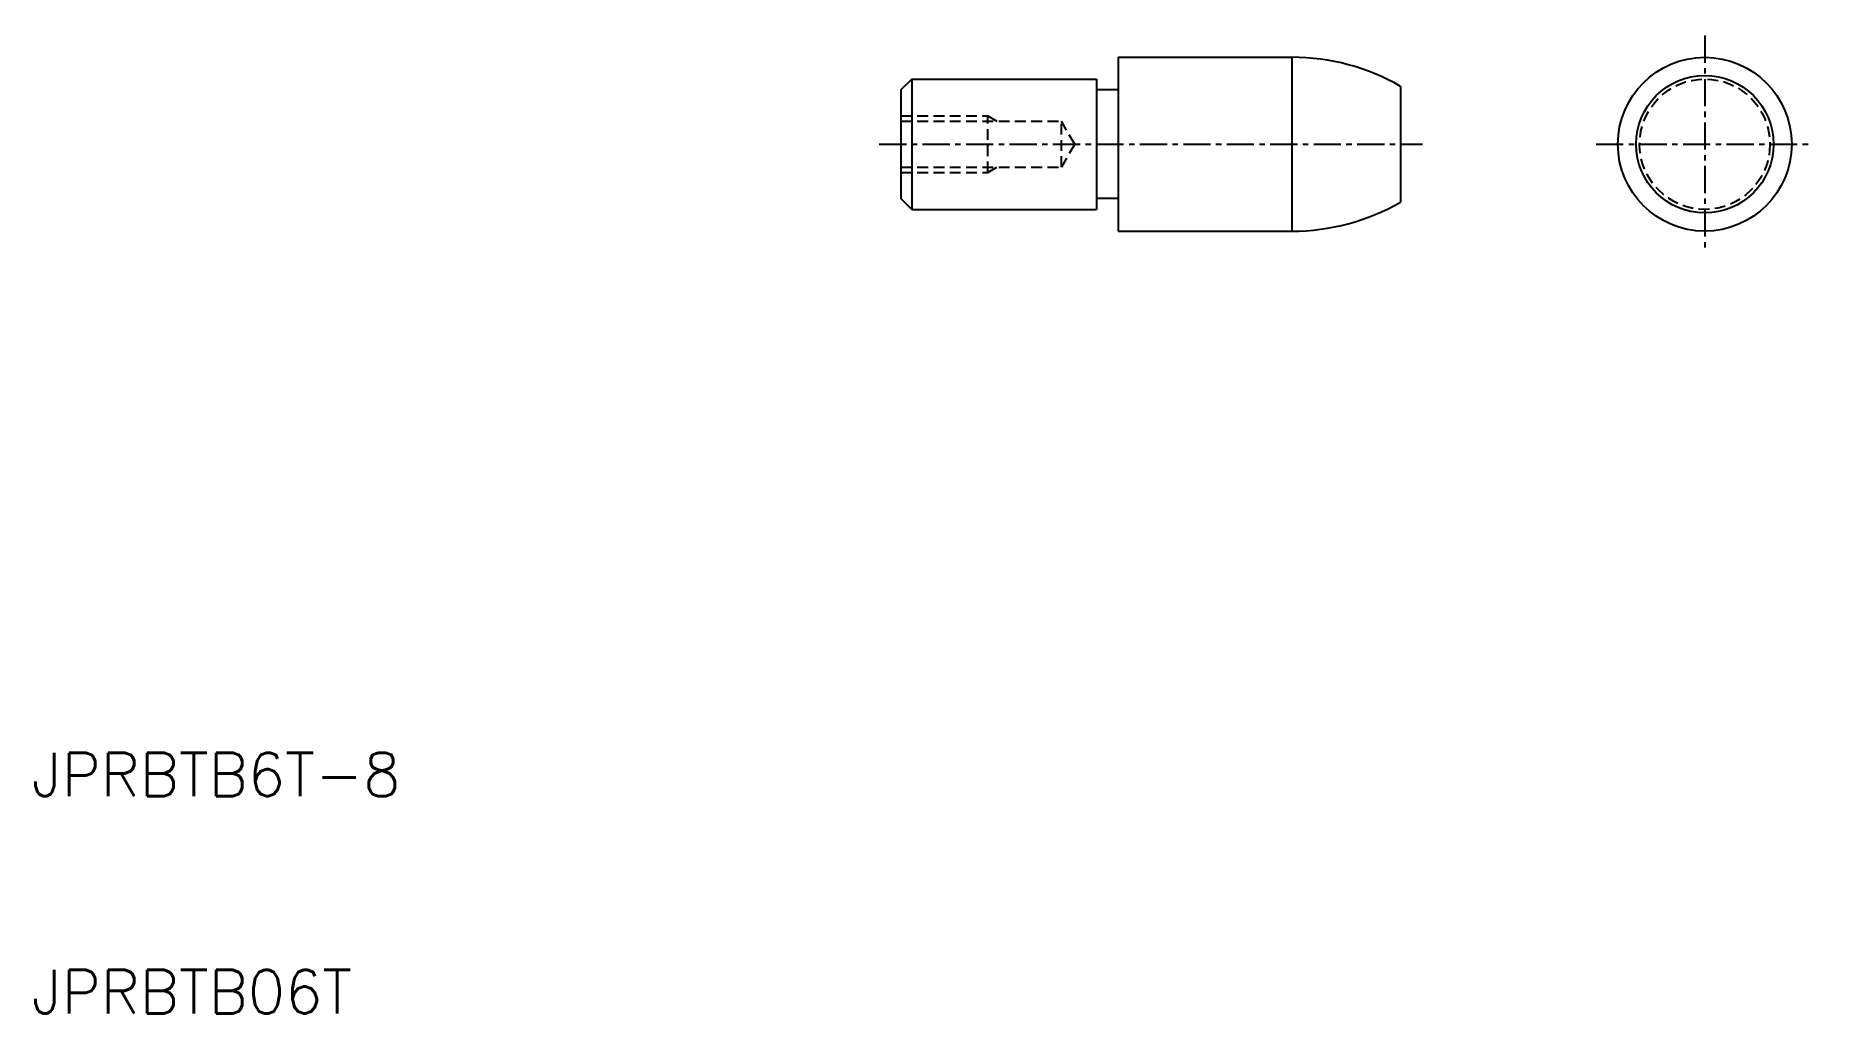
# Model space of a CAD drawing. Extents: x 10.2 to 92, y 10 to 55.
import ezdxf

# ---------------------------------------------------------------- set-up
doc = ezdxf.new("R2010")
doc.units = 0
doc.linetypes.add('CENTER', pattern=[2, 1.25, -0.25, 0.25, -0.25])
doc.linetypes.add('DASHED', pattern=[0.75, 0.5, -0.25])
doc.layers.get('0').update_dxf_attribs({"linetype": 'CONTINUOUS'})
doc.layers.add('CENTER', color=1, linetype='CENTER')
doc.styles.get("Standard").update_dxf_attribs({"font": 'txt.shx'})

msp = doc.modelspace()

# ---------------------------------------------------------------- linework, layer by layer
at = {"color": 7, "linetype": 'CONTINUOUS'}
for p, q in [((60, 54), (68, 54)), ((60, 54), (60, 46)), ((68, 54), (68, 46)), ((50.5, 53), (50, 52.5)), ((50, 52.5), (50, 47.5)), ((50.5, 53), (59, 53)), ((50.5, 53), (50.5, 47)), ((59, 53), (59, 47)), ((60, 52.5), (59, 52.5)), ((73, 52.66), (73, 47.34)), ((50.5, 47), (50, 47.5)), ((60, 47.5), (59, 47.5)), ((50.5, 47), (59, 47)), ((60, 46), (68, 46))]:
    msp.add_line(p, q, dxfattribs=at)
at = {"color": 3, "linetype": 'DASHED'}
for p, q in [((50, 51.3), (54, 51.3)), ((50, 51.056), (57.39, 51.056)), ((54, 51.3), (54.422, 51.056)), ((54, 48.7), (54, 51.3)), ((58, 50), (57.39, 51.056)), ((57.39, 48.943), (57.39, 51.056)), ((58, 50), (57.39, 48.943)), ((50, 48.943), (57.39, 48.943)), ((50, 48.7), (54, 48.7)), ((54, 48.7), (54.422, 48.943))]:
    msp.add_line(p, q, dxfattribs=at)
at = {"color": 7, "linetype": 'CONTINUOUS'}
for radius in [4, 3.165]:
    msp.add_circle((87, 50), radius, dxfattribs=at)
at = {"color": 3, "linetype": 'DASHED'}
msp.add_circle((87, 50), 3, dxfattribs=at)
at = {"color": 7, "linetype": 'CONTINUOUS'}
for centre, start, end in [((68, 44), 60, 90), ((68, 56), 270, 300)]:
    msp.add_arc(centre, 10, start, end, dxfattribs=at)
at = {"layer": 'CENTER', "color": 1, "linetype": 'CENTER'}
for p, q in [((87, 55), (87, 45)), ((49, 50), (74, 50)), ((82, 50), (92, 50))]:
    msp.add_line(p, q, dxfattribs=at)

# ---------------------------------------------------------------- texts
at = {"color": 7, "linetype": 'CONTINUOUS'}
for s, p in [('JPRBTB6T-8', (10, 20)), ('JPRBTB06T', (10, 10))]:
    msp.add_text(s, height=2, dxfattribs=at).set_placement(p)

doc.saveas('drawing.dxf')
